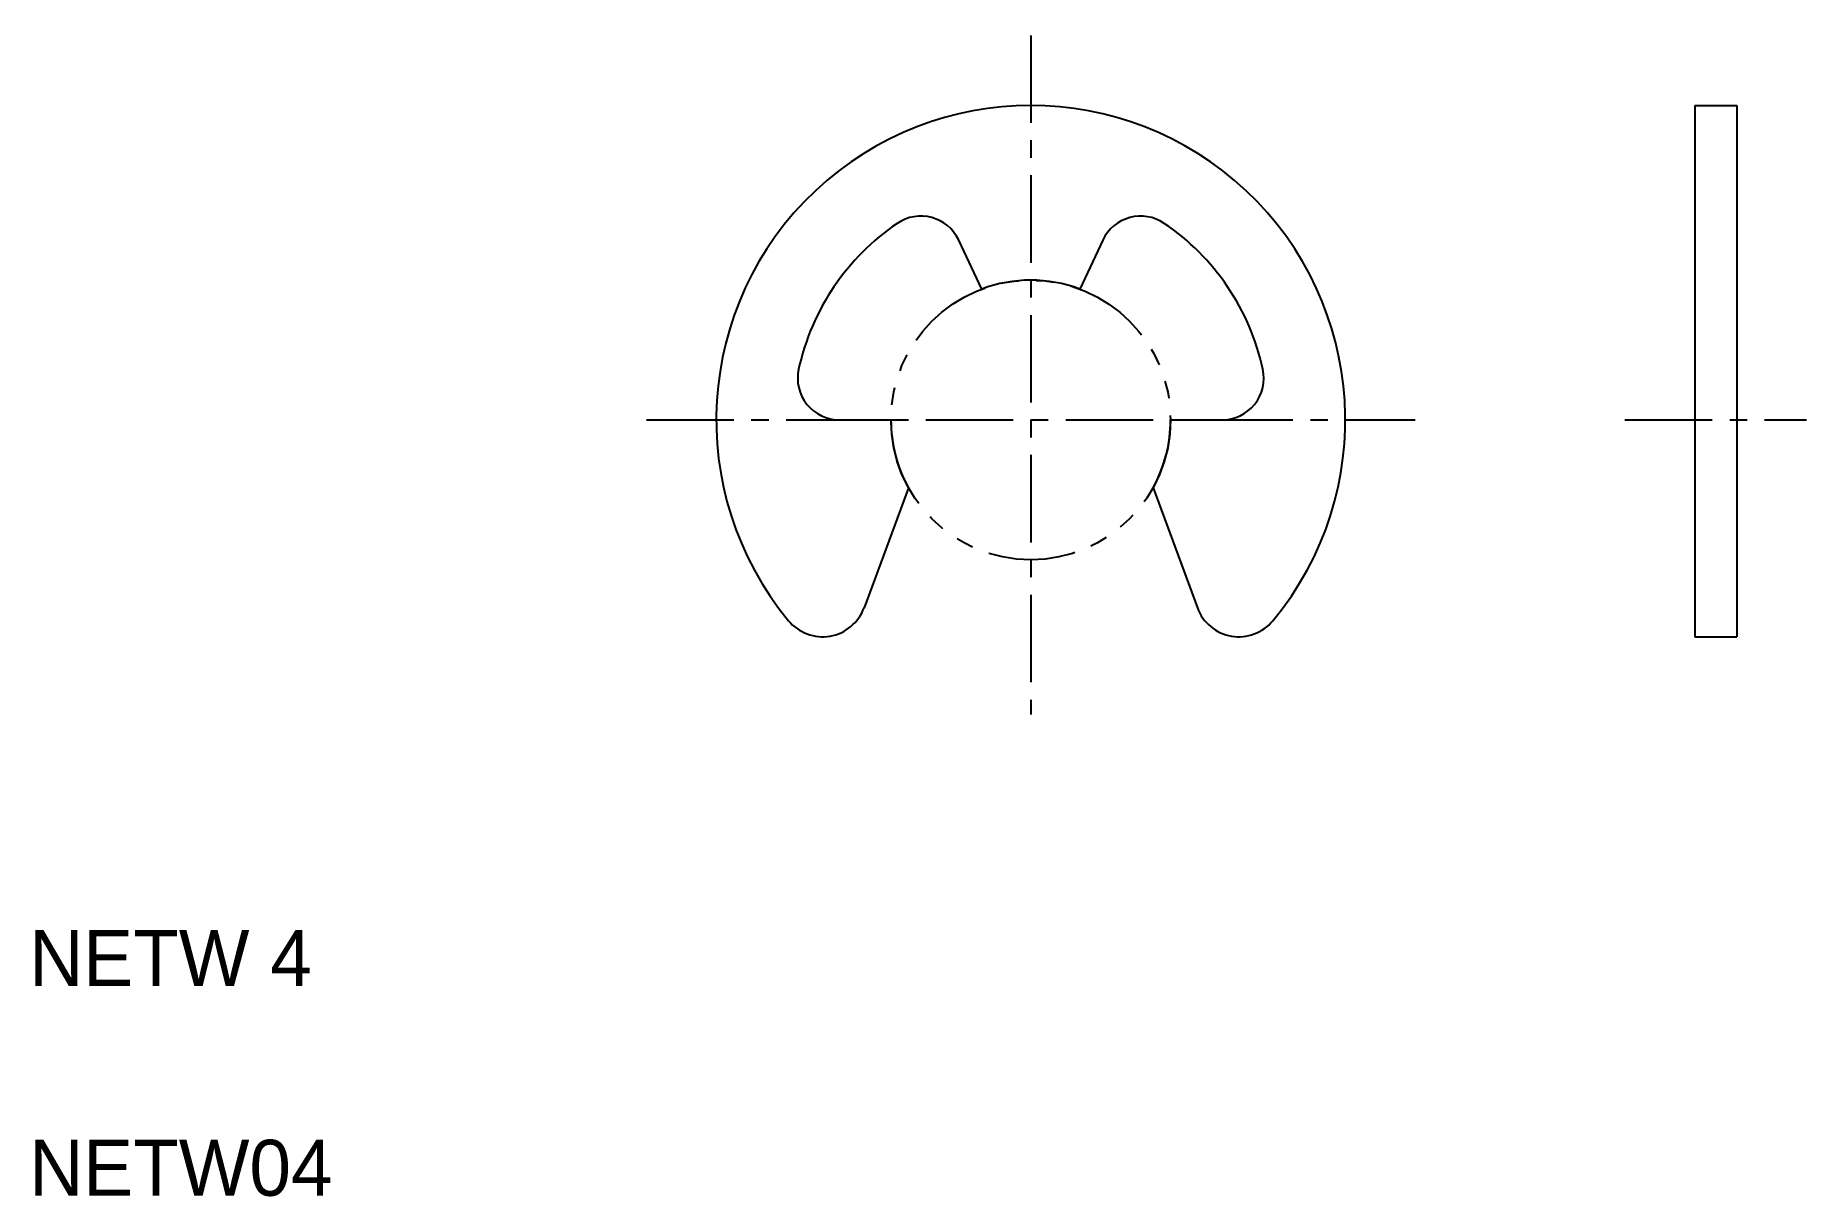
# Model space of a CAD drawing. Extents: x 2.1 to 27.4, y 2 to 18.6.
import ezdxf

# ---------------------------------------------------------------- set-up
doc = ezdxf.new("R2010")
doc.units = 0
doc.linetypes.add('CENTER', pattern=[2, 1.25, -0.25, 0.25, -0.25])
doc.linetypes.add('PHANTOM', pattern=[2.5, 1.25, -0.25, 0.25, -0.25, 0.25, -0.25])
doc.layers.get('0').update_dxf_attribs({"linetype": 'CONTINUOUS'})
doc.layers.add('CENTER', color=1, linetype='CENTER')

msp = doc.modelspace()

# ---------------------------------------------------------------- linework, layer by layer
at = {"color": 7, "linetype": 'CONTINUOUS'}
for p, q in [((25.829, 17.595), (25.829, 9.995)), ((25.829, 17.595), (26.429, 17.595)), ((26.429, 17.595), (26.429, 9.995)), ((15.629, 14.968), (15.298, 15.668)), ((17.36, 15.668), (17.029, 14.968)), ((13.594, 13.095), (14.329, 13.095)), ((18.329, 13.095), (19.064, 13.095)), ((14.579, 12.127), (13.944, 10.408)), ((18.079, 12.127), (18.714, 10.408)), ((14.42, 11.697), (14.42, 11.697)), ((14.262, 11.267), (14.262, 11.267)), ((25.829, 9.995), (26.429, 9.995))]:
    msp.add_line(p, q, dxfattribs=at)
at = {"color": 3, "linetype": 'PHANTOM'}
msp.add_circle((16.329, 13.095), 2, dxfattribs=at)
at = {"color": 7, "linetype": 'CONTINUOUS'}
for centre, radius, start, end in [((16.329, 13.095), 4.5, 320.3555, 219.6445), ((14.756, 15.411), 0.6, 25.3201, 124.1852), ((17.902, 15.411), 0.6, 55.8148, 154.6799), ((16.329, 13.095), 3.4, 124.1852, 167.6264), ((16.329, 13.095), 3.4, 12.3736, 55.8148), ((16.329, 13.095), 2, 69.5127, 110.4873), ((13.594, 13.695), 0.6, 167.6264, 270), ((19.064, 13.695), 0.6, 270, 12.3736), ((16.329, 13.095), 2, 180, 208.955), ((16.329, 13.095), 2, 331.045, 0), ((13.351, 10.627), 0.632, 219.6445, 339.7212), ((19.307, 10.627), 0.632, 200.2788, 320.3555)]:
    msp.add_arc(centre, radius, start, end, dxfattribs=at)
at = {"layer": 'CENTER', "color": 1, "linetype": 'CENTER'}
for p, q in [((16.329, 18.595), (16.329, 8.883)), ((10.829, 13.095), (21.829, 13.095)), ((24.829, 13.095), (27.429, 13.095))]:
    msp.add_line(p, q, dxfattribs=at)

# ---------------------------------------------------------------- texts
at = {"color": 7, "linetype": 'CONTINUOUS'}
for s, p in [('NETW 4', (2, 5)), ('NETW04', (2, 2))]:
    msp.add_text(s, height=0.8, dxfattribs=at).set_placement(p)

doc.saveas('drawing.dxf')
